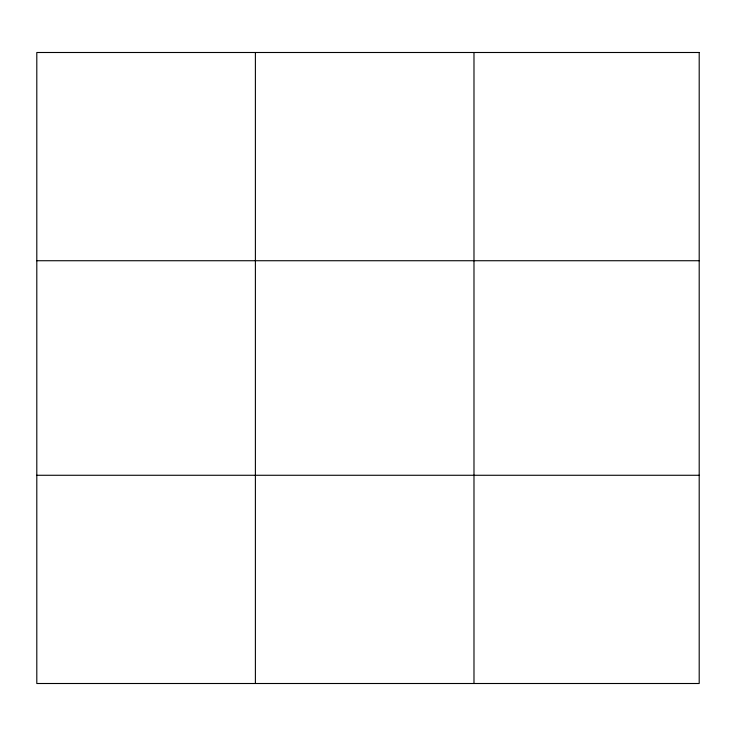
<?xml version="1.0" encoding="UTF-8"?>
<svg xmlns="http://www.w3.org/2000/svg" width="736" height="736" viewBox="0 0 736 736"><rect width="100%" height="100%" fill="white"/><g stroke="black" fill="none" stroke-linecap="round" stroke-linejoin="round"><path stroke-width="1.1" d="M255.392 52.495L255.392 683.505M473.984 52.495L473.984 683.505M36.8 260.728L699.2 260.728M36.8 475.272L699.2 475.272M699.2 52.495L699.2 683.505L36.8 683.505L36.8 52.495L699.2 52.495"/></g></svg>
